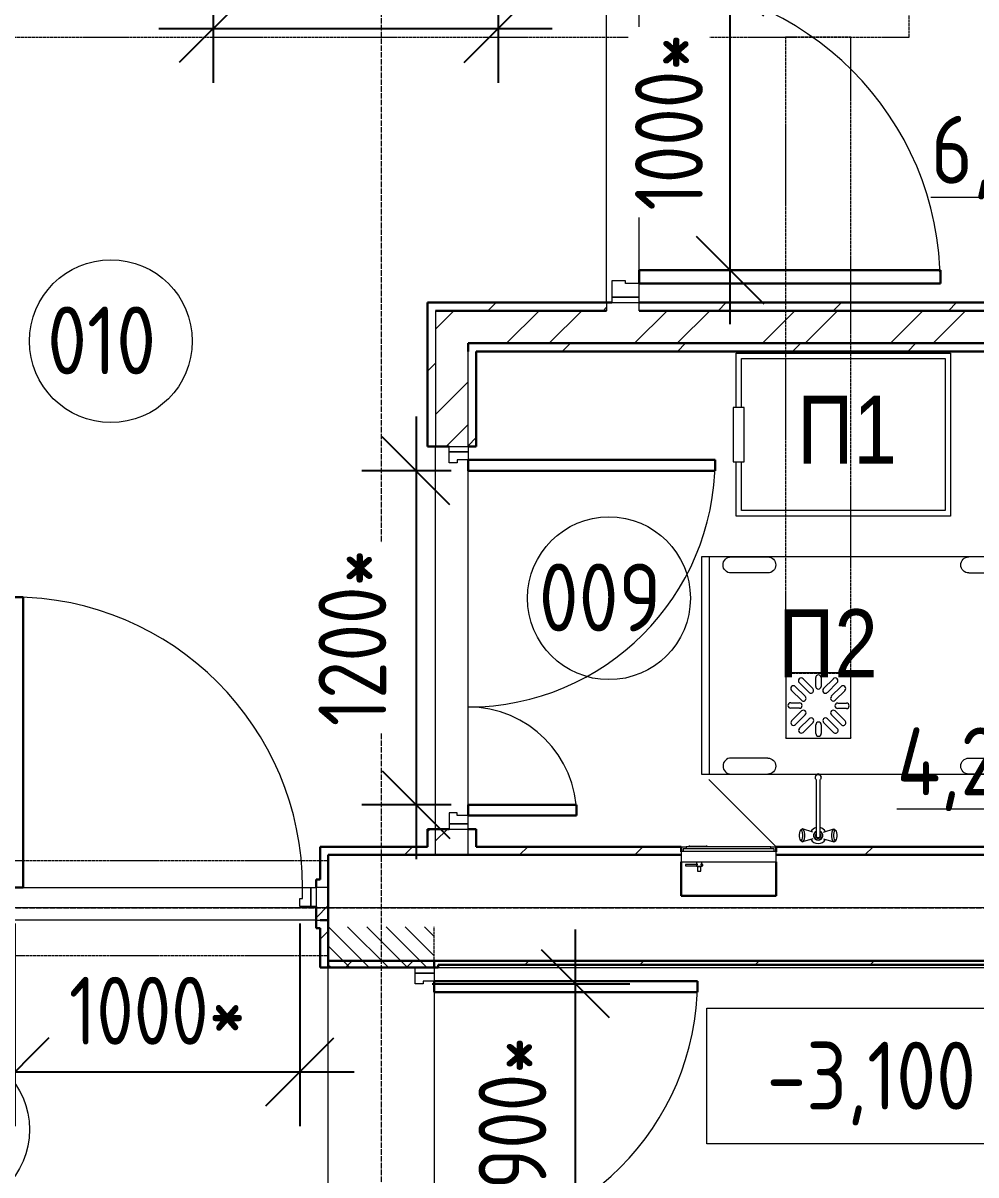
# Model space of a CAD drawing. Header units: millimetres. Extents: x -215207 to 92095, y -30385 to 123050.
# Drawn here: x -144875 to -141363, y 111691 to 115934 of the extents above; entities that cross this region are included whole.
import ezdxf
from ezdxf.enums import TextEntityAlignment as Align

# ---------------------------------------------------------------- set-up
doc = ezdxf.new("R2010")
doc.units = ezdxf.units.MM
for name, pattern in [('ADSK_Линия сетки', [25, 20, -2.5, 0, -2.5]), ('ADSK_Сверху', [4.5, 3, -1.5]), ('ADSK_Штриховая_ш2 п1_5', [4.5, 3, -1.5])]:
    doc.linetypes.add(name, pattern=pattern)
for name, color, linetype, lineweight in [('1 Оборудование пищеблок', 250, 'Continuous', 5), ('Аннотация', 7, 'Continuous', 20), ('АР_тонкая_монтаж', 102, 'Continuous', 9), ('Двери', 7, 'Continuous', 9), ('ДОНМ_ТХ_Анно', 84, 'Continuous', 20), ('Линии', 7, 'Continuous', 9), ('Марки помещений', 7, 'Continuous', 20), ('Оборудование', 7, 'Continuous', 20), ('Ограждение', 7, 'Continuous', 9), ('Оси', 7, 'Continuous', 9), ('Отметки', 7, 'Continuous', 9), ('Перекрытие', 7, 'Continuous', 20), ('Стены наружные', 7, 'Continuous', 20), ('Стены штриховка', 7, 'Continuous', 9)]:
    doc.layers.add(name, color=color, linetype=linetype, lineweight=lineweight)
doc.layers.add('PLAN', color=1, linetype='Continuous', lineweight=9, true_color=0xff0000)
doc.layers.add('ТХ ВК Аннотации', color=7, linetype='Continuous', lineweight=20, true_color=0x4c9a9a)
doc.layers.add('тх разм', color=7, linetype='Continuous')
doc.layers.add('ТХ-Вода (ВК)', color=170, linetype='Continuous')
doc.styles.add('GOST Common_3', font='GOST_Common.ttf', dxfattribs={"width": 0.9, "height": 2.5})
doc.styles.add('ГОСТ 2.304', font='CS_Gost2304.shx')
doc.styles.add('ТХ_ДОНМ', font='ARIALN.TTF')
doc.dimstyles.new('СПДС', dxfattribs={"dimscale": 100, "dimtxt": 2.5, "dimasz": 2.5, "dimexe": 2, "dimexo": 0.625, "dimgap": 1, "dimtad": 1, "dimdec": 0, "dimtxsty": 'ГОСТ 2.304', "dimblk": 'OBLIQUE', "dimblk1": 'OBLIQUE', "dimblk2": 'OBLIQUE', "dimcen": 2.5, "dimdle": 2, "dimadec": 0, "dimazin": 2, "dimtfac": 0.75, "dimtdec": 4, "dimtmove": 1, "dimatfit": 3, "dimfxl": 0, "dimtolj": 1, "dimarcsym": 0})

# ---------------------------------------------------------------- blocks, each defined once
blk = doc.blocks.new('весы напольные')
at = {"linetype": 'ByBlock', "ltscale": 2, "flags": 128}
for points in [[(112589.6, -57350.8), (112789.6, -57350.8), (112789.6, -56560.8), (112189.6, -56560.8), (112189.6, -57350.8), (112389.6, -57350.8)], [(112589.6, -57330.8), (112769.6, -57330.8), (112769.6, -56580.8), (112209.6, -56580.8), (112209.6, -57330.8), (112389.6, -57330.8)], [(112389.6, -57360.8), (112389.6, -57320.8), (112589.6, -57320.8), (112589.6, -57360.8), (112389.6, -57360.8)]]:
    blk.add_lwpolyline(points, dxfattribs=at)
blk = doc.blocks.new('тележка 1000х600')
at = {"linetype": 'ByBlock', "ltscale": 2}
blk.add_line((112189.6, -56502.8), (112989.6, -56502.8), dxfattribs=at)
at = {"linetype": 'ByBlock', "ltscale": 2, "flags": 128}
blk.add_lwpolyline([(112189.6, -56532.8), (112189.6, -55332.8), (112989.6, -55332.8), (112989.6, -56532.8), (112189.6, -56532.8)], dxfattribs=at)
at = {"linetype": 'ByBlock', "ltscale": 2}
for points in [[(112248.9, -55547.5), (112248.9, -55411.7, 0.9897), (112189.6, -55411.7), (112189.6, -55547.5)], [(112930.4, -55547.5), (112930.4, -55411.7, -0.9897), (112989.6, -55411.7), (112989.6, -55547.5)], [(112248.9, -56288), (112248.9, -56423.8, -0.9897), (112189.6, -56423.8), (112189.6, -56288)], [(112930.4, -56288), (112930.4, -56423.8, 0.9897), (112989.6, -56423.8), (112989.6, -56288)]]:
    blk.add_lwpolyline(points, format="xyb", dxfattribs=at)
for centre, start, end in [((112219.2, -55547.2), 180.5932, 359.4068), ((112960, -55547.2), 180.5932, 359.4068), ((112219.2, -56288.3), 0.5932, 179.4068), ((112960, -56288.3), 0.5932, 179.4068)]:
    blk.add_arc(centre, 29.6, start, end, dxfattribs=at)
blk = doc.blocks.new('трап')
at = {"layer": 'ТХ ВК Аннотации'}
for p, q in [((34771.5, 62035.5), (34531.5, 62035.5)), ((34532, 62035), (34532, 61795)), ((34617.7, 61963.6), (34581.5, 61999.8)), ((34595.6, 62013.9), (34631.8, 61977.7)), ((34642.3, 61986), (34642.3, 62018.3)), ((34662.3, 62018.3), (34662.3, 61986)), ((34671, 61977.7), (34707.3, 62013.9)), ((34721.4, 61999.8), (34685.2, 61963.6)), ((34772, 61795), (34772, 62035)), ((34589.8, 61934.6), (34553.6, 61970.8)), ((34567.2, 61985.5), (34603.4, 61949.3)), ((34699.5, 61949.3), (34735.7, 61985.5)), ((34750.4, 61970.8), (34714.2, 61934.6)), ((34550.1, 61925.7), (34582.5, 61925.5)), ((34723.3, 61924.5), (34755.7, 61924.3)), ((34582.4, 61905.5), (34550, 61905.7)), ((34553.6, 61859.2), (34589.8, 61895.4)), ((34604, 61881.3), (34567.7, 61845)), ((34582, 61830.7), (34618.3, 61867)), ((34685.7, 61867), (34722, 61830.7)), ((34736.2, 61845), (34700, 61881.3)), ((34714.2, 61895.4), (34750.4, 61859.2)), ((34755.6, 61904.3), (34723.2, 61904.5)), ((34632.4, 61852.8), (34596.2, 61816.6)), ((34642.9, 61812.2), (34642.9, 61844.6)), ((34662.9, 61844.6), (34662.9, 61812.2)), ((34707.8, 61816.6), (34671.6, 61852.8)), ((34532, 61795), (34772, 61795))]:
    blk.add_line(p, q, dxfattribs=at)
for centre, start, end in [((34588.6, 62006.9), 45, 225), ((34652.3, 62018.3), 0, 180), ((34714.3, 62006.9), 315, 135), ((34560.1, 61978.4), 45, 225), ((34624.8, 61970.6), 225, 45), ((34652.3, 61986), 180, 0), ((34678.1, 61970.6), 135, 315), ((34742.8, 61978.4), 315, 135), ((34550.1, 61915.7), 89.6219, 269.6219), ((34582.5, 61915.5), 269.6219, 89.6219), ((34596.9, 61941.7), 225, 45), ((34707.1, 61941.7), 135, 315), ((34723.3, 61914.5), 89.6219, 269.6219), ((34755.6, 61914.3), 269.6219, 89.6219), ((34596.9, 61888.3), 315, 135), ((34625.3, 61859.9), 315, 135), ((34678.7, 61859.9), 45, 225), ((34707.1, 61888.3), 45, 225), ((34560.7, 61852.1), 135, 315), ((34589.1, 61823.7), 135, 315), ((34652.9, 61844.6), 0, 180), ((34714.9, 61823.7), 225, 45), ((34743.3, 61852.1), 225, 45), ((34652.9, 61812.2), 180, 0)]:
    blk.add_arc(centre, 10, start, end, dxfattribs=at)
for points, knots in [([(34533.5, 62033.5), (34533.3, 62033.7), (34533.1, 62033.9), (34532.8, 62034.2), (34532.5, 62034.5), (34532.3, 62034.7), (34532.2, 62034.8), (34532, 62035), (34531.9, 62035.1), (34531.7, 62035.3), (34531.6, 62035.4), (34531.5, 62035.5), (34531.5, 62035.5), (34531.5, 62035.5), (34531.5, 62035.5)], [0, 0, 0, 0, 0.142857, 0.285714, 0.357143, 0.428571, 0.5, 0.571429, 0.642857, 0.714286, 0.785714, 0.857143, 0.928571, 1, 1, 1, 1]), ([(34771.5, 62035.5), (34771.5, 62035.5), (34771.4, 62035.5), (34771.4, 62035.5), (34771.3, 62035.4), (34771.2, 62035.3), (34771.1, 62035.1), (34770.9, 62035), (34770.7, 62034.8), (34770.6, 62034.7), (34770.4, 62034.5), (34770.2, 62034.2), (34769.8, 62033.9), (34769.6, 62033.7), (34769.5, 62033.5)], [0, 0, 0, 0, 0.071429, 0.142857, 0.214286, 0.285714, 0.357143, 0.428571, 0.5, 0.571429, 0.642857, 0.714286, 0.857143, 1, 1, 1, 1]), ([(34532, 61795), (34532, 61795), (34532, 61795), (34532.1, 61795.1), (34532.2, 61795.2), (34532.3, 61795.3), (34532.4, 61795.4), (34532.5, 61795.5), (34532.7, 61795.7), (34532.9, 61795.9), (34533.1, 61796.1), (34533.3, 61796.3), (34533.6, 61796.6), (34533.9, 61796.9), (34534, 61797)], [0, 0, 0, 0, 0.071429, 0.142857, 0.214286, 0.285714, 0.357143, 0.428571, 0.5, 0.571429, 0.642857, 0.714286, 0.857143, 1, 1, 1, 1]), ([(34770, 61797), (34770.1, 61796.9), (34770.4, 61796.6), (34770.7, 61796.3), (34770.9, 61796.1), (34771.1, 61795.9), (34771.3, 61795.7), (34771.5, 61795.5), (34771.6, 61795.4), (34771.7, 61795.3), (34771.8, 61795.2), (34771.9, 61795.1), (34772, 61795), (34772, 61795), (34772, 61795)], [0, 0, 0, 0, 0.142857, 0.285714, 0.357143, 0.428571, 0.5, 0.571429, 0.642857, 0.714286, 0.785714, 0.857143, 0.928571, 1, 1, 1, 1])]:
    blk.add_open_spline(points, degree=3, knots=knots, dxfattribs=at)
blk = doc.blocks.new('Подвал 21082025 планы')
at = {"layer": 'Двери', "lineweight": 18}
h = blk.add_hatch(dxfattribs=at)
h.set_pattern_fill('FP_1', color=256, angle=-90, style=0, pattern_type=2)
h.set_pattern_definition([(315, (50900, -6455), (35.3553, 35.3553), [])])
h.paths.add_polyline_path([(51095, -7140), (51095, -6990), (50705, -6990), (50705, -7140)])
h.paths.add_polyline_path([(50705, -5920), (51095, -5920), (51095, -5770), (50705, -5770)])
at = {"layer": 'Аннотация', "lineweight": 20}
for p, q in [((52099.6, -6569.7), (52099.6, -6069.7)), ((52099.6, -6069.7), (53399.6, -6069.7)), ((53399.6, -6569.7), (52099.6, -6569.7))]:
    blk.add_line(p, q, dxfattribs=at)
at = {"layer": 'Двери', "lineweight": 30}
for p, q in [((51850.3, -3350.4), (51850.3, -3400.4)), ((52960.3, -3350.4), (51850.3, -3350.4)), ((52960.3, -3400.4), (52960.3, -3350.4)), ((51850.3, -3400.4), (52960.3, -3400.4)), ((51220, -4050), (52130, -4050)), ((51220, -4090), (51220, -4050)), ((52130, -4050), (52130, -4090)), ((52130, -4090), (51220, -4090)), ((49540, -4555), (49580, -4555)), ((49580, -4555), (49580, -5625)), ((51220, -5320), (51220, -5360)), ((51620, -5320), (51220, -5320)), ((51620, -5360), (51620, -5320)), ((51220, -5360), (51620, -5360)), ((49580, -5625), (49540, -5625)), ((51095, -5970), (52065, -5970)), ((51095, -6010), (51095, -5970)), ((52065, -5970), (52065, -6010)), ((52065, -6010), (51095, -6010))]:
    blk.add_line(p, q, dxfattribs=at)
at = {"layer": 'Двери'}
for p, q in [((51800.3, -3390.4), (51750.3, -3390.4)), ((51750.3, -3390.4), (51750.3, -3450.4)), ((51800.3, -3400.4), (51800.3, -3390.4)), ((51850.3, -3400.4), (51800.3, -3400.4)), ((51850.3, -3450.4), (51850.3, -3400.4)), ((51750.3, -3450.4), (51850.3, -3450.4)), ((51750.3, -3450.4), (51750.3, -3470.4)), ((51850.3, -3450.4), (51750.3, -3450.4)), ((51750.3, -3470.4), (51850.3, -3470.4)), ((51850.3, -3470.4), (51850.3, -3450.4)), ((51150, -4000), (51220, -4000)), ((51150, -4020), (51150, -4000)), ((51150, -4060), (51150, -4020)), ((51150, -4020), (51220, -4020)), ((51220, -4020), (51150, -4020)), ((51220, -4000), (51220, -4020)), ((51220, -4020), (51220, -4050)), ((51180, -4060), (51150, -4060)), ((51180, -4050), (51180, -4060)), ((51220, -4050), (51180, -4050)), ((51180, -5350), (51150, -5350)), ((51150, -5350), (51150, -5390)), ((51180, -5360), (51180, -5350)), ((51220, -5360), (51180, -5360)), ((51220, -5390), (51220, -5360)), ((51150, -5390), (51220, -5390)), ((51150, -5390), (51150, -5410)), ((51220, -5390), (51150, -5390)), ((51150, -5410), (51220, -5410)), ((51220, -5410), (51220, -5390)), ((50610, -5625), (50640, -5625)), ((50610, -5665), (50610, -5625)), ((50640, -5625), (50640, -5695)), ((50640, -5625), (50660, -5625)), ((50640, -5695), (50640, -5625)), ((50660, -5625), (50660, -5695)), ((50600, -5665), (50610, -5665)), ((50600, -5695), (50600, -5665)), ((50640, -5695), (50600, -5695)), ((50660, -5695), (50640, -5695)), ((51025, -5920), (51095, -5920)), ((51025, -5940), (51025, -5920)), ((51025, -5980), (51025, -5940)), ((51025, -5940), (51095, -5940)), ((51095, -5940), (51025, -5940)), ((51095, -5920), (51095, -5940)), ((51095, -5940), (51095, -5970)), ((51055, -5980), (51025, -5980)), ((51055, -5970), (51055, -5980)), ((51095, -5970), (51055, -5970))]:
    blk.add_line(p, q, dxfattribs=at)
at = {"layer": 'Двери', "linetype": 'ADSK_Штриховая_ш2 п1_5'}
for p, q in [((50705, -5770), (50705, -5920)), ((51095, -5920), (51095, -5770)), ((50705, -5920), (51095, -5920))]:
    blk.add_line(p, q, dxfattribs=at)
at = {"layer": 'Двери'}
for centre, radius, start, end in [((51850.3, -3400.4), 1110, 0, 90), ((51220, -4050), 910, 270, 0), ((49540, -5625), 1070, 0, 90), ((51220, -5360), 400, 0, 90), ((51095, -5970), 970, 270, 0)]:
    blk.add_arc(centre, radius, start, end, dxfattribs=at)
at = {"layer": 'Линии', "linetype": 'ADSK_Сверху'}
for p, q in [((52845.2, -2493), (52845.2, -2193)), ((42700, -2493), (52845.2, -2493)), ((52390, -2493), (52390, -4835)), ((52630, -2493), (52390, -2493)), ((52630, -4835), (52630, -2493)), ((52390, -4835), (52630, -4835)), ((30240, -5525), (50705, -5525)), ((30240, -5875), (50705, -5875))]:
    blk.add_line(p, q, dxfattribs=at)
at = {"layer": 'Марки помещений'}
for centre in [(49903.7, -3612.4), (51739.2, -4559.3), (49303.7, -6516.8)]:
    blk.add_circle(centre, 300, dxfattribs=at)
at = {"layer": 'Оборудование'}
for p, q in [((52355, -5475), (52107.5, -5227.5)), ((52033, -5473), (52033, -5475)), ((52037, -5473), (52033, -5473)), ((52037, -5473), (52033, -5473)), ((52037, -5473), (52097.5, -5473)), ((52101.5, -5473), (52097.5, -5473)), ((52101.5, -5473), (52097.5, -5473)), ((52101.5, -5475), (52101.5, -5473)), ((52005, -5493.6), (52005, -5530)), ((52354.1, -5492.7), (52005.9, -5492.7)), ((52012, -5483), (52012, -5492.7)), ((52347, -5482), (52013, -5482)), ((52336, -5475), (52024, -5475)), ((52024, -5475), (52024, -5480.5)), ((52327, -5481.8), (52327, -5483)), ((52327, -5483), (52327, -5481.8)), ((52336, -5480.5), (52336, -5475)), ((52348, -5492.7), (52348, -5483)), ((52355, -5530), (52355, -5493.6)), ((52005, -5530), (52355, -5530)), ((52066.7, -5540.4), (52020.8, -5540.4)), ((52020.8, -5540.4), (52020.8, -5545.4)), ((52020.8, -5545.4), (52066.7, -5545.4)), ((52061.8, -5530), (52061.8, -5545.9)), ((52061.8, -5545.9), (52081.1, -5545.9)), ((52063.4, -5545.9), (52065.4, -5547.9)), ((52065.4, -5547.9), (52065.4, -5565.3)), ((52065.4, -5547.9), (52077.6, -5547.9)), ((52084.6, -5540.4), (52076.3, -5540.4)), ((52076.3, -5545.4), (52084.6, -5545.4)), ((52077.6, -5547.9), (52079.6, -5545.9)), ((52077.6, -5565.3), (52077.6, -5547.9)), ((52081.1, -5545.9), (52081.1, -5530)), ((52084.6, -5545.4), (52084.6, -5540.4)), ((52065.4, -5565.3), (52077.6, -5565.3))]:
    blk.add_line(p, q, dxfattribs=at)
for points, knots in [([(52005.9, -5492.7), (52005.8, -5492.7), (52005.7, -5492.7), (52005.6, -5492.8), (52005.4, -5492.8), (52005.3, -5493), (52005.1, -5493.2), (52005, -5493.4), (52005, -5493.5), (52005, -5493.6)], [0, 0, 0, 0, 0.166667, 0.25, 0.333333, 0.5, 0.666667, 0.833333, 1, 1, 1, 1]), ([(52013, -5482), (52012.9, -5482), (52012.7, -5482), (52012.6, -5482.1), (52012.5, -5482.1), (52012.4, -5482.2), (52012.2, -5482.3), (52012.1, -5482.5), (52012, -5482.7), (52012, -5482.9), (52012, -5483)], [0, 0, 0, 0, 0.166667, 0.25, 0.333333, 0.416667, 0.541667, 0.666667, 0.833333, 1, 1, 1, 1]), ([(52024, -5480.5), (52024, -5480.6), (52024, -5480.8), (52023.9, -5481.1), (52023.8, -5481.2), (52023.7, -5481.4), (52023.6, -5481.6), (52023.4, -5481.7), (52023.2, -5481.8), (52023.1, -5481.9), (52022.8, -5482), (52022.6, -5482), (52022.5, -5482)], [0, 0, 0, 0, 0.166667, 0.25, 0.333333, 0.416667, 0.5, 0.583333, 0.666667, 0.75, 0.833333, 1, 1, 1, 1]), ([(52337.5, -5482), (52337.4, -5482), (52337.2, -5482), (52336.9, -5481.9), (52336.8, -5481.8), (52336.6, -5481.7), (52336.4, -5481.6), (52336.3, -5481.4), (52336.2, -5481.2), (52336.1, -5481.1), (52336, -5480.8), (52336, -5480.6), (52336, -5480.5)], [-1, -1, -1, -1, -0.833333, -0.75, -0.666667, -0.583333, -0.5, -0.416667, -0.333333, -0.25, -0.166667, 0, 0, 0, 0]), ([(52348, -5483), (52348, -5482.9), (52348, -5482.7), (52347.9, -5482.5), (52347.8, -5482.3), (52347.6, -5482.2), (52347.5, -5482.1), (52347.4, -5482.1), (52347.3, -5482), (52347.1, -5482), (52347, -5482)], [-1, -1, -1, -1, -0.833333, -0.666667, -0.541667, -0.416667, -0.333333, -0.25, -0.166667, 0, 0, 0, 0]), ([(52355, -5493.6), (52355, -5493.5), (52355, -5493.4), (52354.9, -5493.2), (52354.7, -5493), (52354.6, -5492.8), (52354.4, -5492.8), (52354.3, -5492.7), (52354.2, -5492.7), (52354.1, -5492.7)], [-1, -1, -1, -1, -0.833333, -0.666667, -0.5, -0.333333, -0.25, -0.166667, 0, 0, 0, 0])]:
    blk.add_open_spline(points, degree=3, knots=knots, dxfattribs=at)
at = {"layer": 'Ограждение'}
blk.add_line((51110, -5920), (53575, -5920), dxfattribs=at)
at = {"layer": 'Оси', "linetype": 'ADSK_Линия сетки'}
for p, q in [((50900, 2145.7), (50900, -17365.8)), ((56682.9, -5700), (-12349.1, -5700))]:
    blk.add_line(p, q, dxfattribs=at)
at = {"layer": 'Перекрытие', "color": 49, "true_color": 0x464646}
for p, q in [((51850.3, -3350.4), (51850.3, -2290.4)), ((51220, -5320), (51220, -4090)), ((50705, -6990), (50705, -5920))]:
    blk.add_line(p, q, dxfattribs=at)
at = {"layer": 'Стены наружные'}
for p, q in [((51730.3, -3470.4), (51730.3, -2220.4)), ((51100, -5410), (51100, -4000)), ((52005, -5475), (52024, -5475)), ((52336, -5475), (52355, -5475)), ((49580, -5625), (50610, -5625)), ((50660, -5745), (49490, -5745)), ((51095, -5970), (51095, -6940))]:
    blk.add_line(p, q, dxfattribs=at)
at = {"layer": 'Стены наружные', "lineweight": 30}
for p, q in [((51750.3, -3470.4), (51070, -3470.4)), ((51070, -3470.4), (51070, -4000)), ((53570, -3470.4), (51850.3, -3470.4)), ((51730.3, -3500.4), (51100, -3500.4)), ((53600, -3500.4), (51850.3, -3500.4)), ((51220, -3650.4), (51220, -3620.4)), ((53600, -3620.4), (51220, -3620.4)), ((51250, -3650.4), (53570, -3650.4)), ((51250, -4000), (51250, -3650.4)), ((51070, -4000), (51150, -4000)), ((51220, -4000), (51250, -4000)), ((51150, -5410), (51070, -5410)), ((51070, -5410), (51070, -5475)), ((51250, -5410), (51220, -5410)), ((51250, -5475), (51250, -5410)), ((51070, -5475), (50675, -5475)), ((50675, -5475), (50675, -5595)), ((50705, -5505), (52005, -5505)), ((50705, -5920), (50705, -5505)), ((52005, -5475), (51250, -5475)), ((52005, -5493.4), (52005, -5475)), ((53570, -5475), (52355, -5475)), ((52355, -5475), (52355, -5493.4)), ((53600, -5505), (52355, -5505)), ((52005, -5655), (52005, -5530)), ((52355, -5530), (52355, -5655)), ((50675, -5595), (50660, -5595)), ((50660, -5595), (50660, -5625)), ((52355, -5655), (52005, -5655)), ((50660, -5695), (50660, -5775)), ((50675, -5745), (50705, -5745)), ((50660, -5775), (50675, -5775)), ((50675, -5775), (50675, -5920)), ((50705, -5895), (53600, -5895)), ((51095, -5895), (51095, -5920)), ((50675, -5920), (51110, -5920)), ((51110, -5910), (53585, -5910)), ((51110, -5920), (51110, -5910))]:
    blk.add_line(p, q, dxfattribs=at)
at = {"layer": 'Стены наружные', "linetype": 'Continuous', "lineweight": 9}
for p, q in [((51292.9, -3500.4), (51322.9, -3470.4)), ((52141.4, -3500.4), (52171.4, -3470.4)), ((52565.7, -3500.4), (52595.7, -3470.4)), ((52990, -3500.4), (53020, -3470.4)), ((51100, -3567.8), (51167.4, -3500.4)), ((51361.7, -3620.4), (51481.7, -3500.4)), ((51518.8, -3620.4), (51638.8, -3500.4)), ((51717.2, -3500.4), (51730.3, -3487.3)), ((51833.2, -3620.4), (51953.2, -3500.4)), ((51990.3, -3620.4), (52110.3, -3500.4)), ((52304.6, -3620.4), (52424.6, -3500.4)), ((52461.8, -3620.4), (52581.8, -3500.4)), ((52776.1, -3620.4), (52896.1, -3500.4)), ((52933.2, -3620.4), (53053.2, -3500.4)), ((51567.2, -3650.4), (51597.2, -3620.4)), ((51991.4, -3650.4), (52021.4, -3620.4)), ((52415.7, -3650.4), (52445.7, -3620.4)), ((52840, -3650.4), (52870, -3620.4)), ((51070, -3723.3), (51100, -3693.3)), ((51100, -3882.1), (51220, -3762.1)), ((51139.3, -4000), (51220, -3919.3)), ((51220, -3997.6), (51250, -3967.6)), ((51070, -5420.4), (51080.4, -5410)), ((51100, -5453.6), (51143.6, -5410)), ((50985.4, -5505), (51015.4, -5475)), ((51409.6, -5505), (51439.6, -5475)), ((51833.9, -5505), (51863.9, -5475)), ((52682.4, -5505), (52712.4, -5475)), ((50660, -5736.5), (50705, -5691.5)), ((50675, -5815.4), (50705, -5785.4)), ((50768.3, -5920), (50793.3, -5895)), ((50992.9, -5920), (51017.9, -5895)), ((51428.9, -5910), (51443.9, -5895)), ((51853.2, -5910), (51868.2, -5895)), ((52277.4, -5910), (52292.4, -5895)), ((52701.7, -5910), (52716.7, -5895))]:
    blk.add_line(p, q, dxfattribs=at)
at = {"layer": 'Стены штриховка'}
for p, q in [((51730.3, -3470.4), (51730.3, -3500.4)), ((51850.3, -3500.4), (51850.3, -3470.4)), ((51100, -3500.4), (51100, -4000)), ((51220, -4000), (51220, -3650.4)), ((51100, -5505), (51100, -5410)), ((51220, -5505), (51220, -5410)), ((50705, -5625), (50660, -5625)), ((50660, -5745), (50675, -5745)), ((50705, -5895), (50705, -5920))]:
    blk.add_line(p, q, dxfattribs=at)
at = {"layer": 'Марки помещений', "style": 'GOST Common_3', "width": 0.9}
for s, p in [('%%U6,12', (52924.9, -3032.3)), ('010', (49668.8, -3734.7)), ('009', (51480.4, -4681.5)), ('%%U4,23', (52799.3, -5285.4))]:
    blk.add_text(s, height=250, dxfattribs=at).set_placement(p)
at = {"layer": 'Отметки', "style": 'GOST Common_3', "width": 0.9}
blk.add_text('-3,100', height=250, dxfattribs=at).set_placement((52319.8, -6443))
blk = doc.blocks.new('_Oblique')
at = {"color": 0, "linetype": 'ByBlock', "lineweight": -2}
blk.add_line((-0.5, -0.5), (0.5, 0.5), dxfattribs=at)
blk = doc.blocks.new('*D556')
at = {"layer": 'Defpoints', "color": 0, "ltscale": 100, "transparency": 16777216}
for p in [(-144904.7, 112679.7), (-143854.7, 112679.7), (-143854.7, 112070.8)]:
    blk.add_point(p, dxfattribs=at)
at = {"layer": 'тх разм', "color": 0, "lineweight": -2, "ltscale": 100, "transparency": 16777216}
for p, q in [((-144904.7, 112617.2), (-144904.7, 111870.8)), ((-143854.7, 112617.2), (-143854.7, 111870.8)), ((-145104.7, 112070.8), (-143654.7, 112070.8))]:
    blk.add_line(p, q, dxfattribs=at)
at = {"layer": 'тх разм', "color": 0, "lineweight": -2, "ltscale": 100, "transparency": 16777216, "xscale": 250, "yscale": 250, "zscale": 250, "rotation": 180}
blk.add_blockref('_Oblique', (-144904.7, 112070.8), dxfattribs=at)
at = {"layer": 'тх разм', "color": 0, "lineweight": -2, "ltscale": 100, "transparency": 16777216, "xscale": 250, "yscale": 250, "zscale": 250}
blk.add_blockref('_Oblique', (-143854.7, 112070.8), dxfattribs=at)
at = {"layer": 'тх разм', "color": 0, "ltscale": 100, "transparency": 16777216, "insert": (-144379.7, 112295.8), "char_height": 250, "attachment_point": 5, "style": 'ГОСТ 2.304', "bg_fill": 3, "box_fill_scale": 1.1, "bg_fill_color": 256, "bg_fill_true_color": 13158600, "bg_fill_transparency": 0}
blk.add_mtext('\\A1;1000*', dxfattribs=at)
blk = doc.blocks.new('*D557')
at = {"layer": 'Defpoints', "color": 0, "ltscale": 100, "transparency": 16777216}
for p in [(-143429.7, 112394.7), (-142839.1, 112394.7), (-143429.7, 111444.7)]:
    blk.add_point(p, dxfattribs=at)
at = {"layer": 'тх разм', "color": 0, "lineweight": -2, "ltscale": 100, "transparency": 16777216}
for p, q in [((-142839.1, 111244.7), (-142839.1, 112594.7)), ((-143367.2, 112394.7), (-142639.1, 112394.7)), ((-143367.2, 111444.7), (-142639.1, 111444.7))]:
    blk.add_line(p, q, dxfattribs=at)
at = {"layer": 'тх разм', "color": 0, "lineweight": -2, "ltscale": 100, "transparency": 16777216, "xscale": 250, "yscale": 250, "zscale": 250}
for p, rotation in [((-142839.1, 112394.7), 90), ((-142839.1, 111444.7), 270)]:
    blk.add_blockref('_Oblique', p, dxfattribs=dict(at, rotation=rotation))
at = {"layer": 'тх разм', "color": 0, "ltscale": 100, "transparency": 16777216, "insert": (-143071.3, 111919.7), "char_height": 250, "attachment_point": 5, "rotation": 90, "style": 'ГОСТ 2.304', "bg_fill": 3, "box_fill_scale": 1.1, "bg_fill_color": 256, "bg_fill_true_color": 13158600, "bg_fill_transparency": 0}
blk.add_mtext('\\A1;900*', dxfattribs=at)
blk = doc.blocks.new('*D562')
at = {"layer": 'Defpoints', "color": 0, "ltscale": 100, "transparency": 16777216}
for p in [(-144174.4, 116454.3), (-143124.4, 116384.3), (-143124.4, 115913.5)]:
    blk.add_point(p, dxfattribs=at)
at = {"layer": 'тх разм', "color": 0, "lineweight": -2, "ltscale": 100, "transparency": 16777216}
for p, q in [((-144174.4, 116391.8), (-144174.4, 115713.5)), ((-143124.4, 116321.8), (-143124.4, 115713.5)), ((-144374.4, 115913.5), (-142924.4, 115913.5))]:
    blk.add_line(p, q, dxfattribs=at)
at = {"layer": 'тх разм', "color": 0, "lineweight": -2, "ltscale": 100, "transparency": 16777216, "xscale": 250, "yscale": 250, "zscale": 250, "rotation": 180}
blk.add_blockref('_Oblique', (-144174.4, 115913.5), dxfattribs=at)
at = {"layer": 'тх разм', "color": 0, "lineweight": -2, "ltscale": 100, "transparency": 16777216, "xscale": 250, "yscale": 250, "zscale": 250}
blk.add_blockref('_Oblique', (-143124.4, 115913.5), dxfattribs=at)
at = {"layer": 'тх разм', "color": 0, "ltscale": 100, "transparency": 16777216, "insert": (-143639.4, 116138.5), "char_height": 250, "attachment_point": 5, "style": 'ГОСТ 2.304', "bg_fill": 3, "box_fill_scale": 1.1, "bg_fill_color": 256, "bg_fill_true_color": 13158600, "bg_fill_transparency": 0}
blk.add_mtext('\\A1;1000*', dxfattribs=at)
blk = doc.blocks.new('*D563')
at = {"layer": 'Defpoints', "color": 0, "ltscale": 100, "transparency": 16777216}
for p in [(-142654.4, 116084.3), (-142604.4, 115024.3), (-142269.6, 115024.3)]:
    blk.add_point(p, dxfattribs=at)
at = {"layer": 'тх разм', "color": 0, "lineweight": -2, "ltscale": 100, "transparency": 16777216}
for p, q in [((-142269.6, 116284.3), (-142269.6, 114824.3)), ((-142591.9, 116084.3), (-142069.6, 116084.3)), ((-142541.9, 115024.3), (-142069.6, 115024.3))]:
    blk.add_line(p, q, dxfattribs=at)
at = {"layer": 'тх разм', "color": 0, "lineweight": -2, "ltscale": 100, "transparency": 16777216, "xscale": 250, "yscale": 250, "zscale": 250}
for p, rotation in [((-142269.6, 116084.3), 90), ((-142269.6, 115024.3), 270)]:
    blk.add_blockref('_Oblique', p, dxfattribs=dict(at, rotation=rotation))
at = {"layer": 'тх разм', "color": 0, "ltscale": 100, "transparency": 16777216, "insert": (-142494.6, 115569.3), "char_height": 250, "attachment_point": 5, "rotation": 90, "style": 'ГОСТ 2.304', "bg_fill": 3, "box_fill_scale": 1.1, "bg_fill_color": 256, "bg_fill_true_color": 13158600, "bg_fill_transparency": 0}
blk.add_mtext('\\A1;1000*', dxfattribs=at)
blk = doc.blocks.new('*D564')
at = {"layer": 'Defpoints', "color": 0, "ltscale": 100, "transparency": 16777216}
for p in [(-143234.7, 114284.7), (-143426.4, 113054.7), (-143234.7, 113054.7)]:
    blk.add_point(p, dxfattribs=at)
at = {"layer": 'тх разм', "color": 0, "lineweight": -2, "ltscale": 100, "transparency": 16777216}
for p, q in [((-143426.4, 114484.7), (-143426.4, 112854.7)), ((-143297.2, 114284.7), (-143626.4, 114284.7)), ((-143297.2, 113054.7), (-143626.4, 113054.7))]:
    blk.add_line(p, q, dxfattribs=at)
at = {"layer": 'тх разм', "color": 0, "lineweight": -2, "ltscale": 100, "transparency": 16777216, "xscale": 250, "yscale": 250, "zscale": 250}
for p, rotation in [((-143426.4, 114284.7), 90), ((-143426.4, 113054.7), 270)]:
    blk.add_blockref('_Oblique', p, dxfattribs=dict(at, rotation=rotation))
at = {"layer": 'тх разм', "color": 0, "ltscale": 100, "transparency": 16777216, "insert": (-143661.1, 113669.7), "char_height": 250, "attachment_point": 5, "rotation": 90, "style": 'ГОСТ 2.304', "bg_fill": 3, "box_fill_scale": 1.1, "bg_fill_color": 256, "bg_fill_true_color": 13158600, "bg_fill_transparency": 0}
blk.add_mtext('\\A1;1200*', dxfattribs=at)

msp = doc.modelspace()

# ---------------------------------------------------------------- linework, layer by layer
at = {"layer": 'PLAN'}
for p, q in [((-141948.1, 113167.5), (-141951.1, 113165.8)), ((-141944.7, 113168.1), (-141948.1, 113167.5)), ((-141941.3, 113167.5), (-141944.7, 113168.1)), ((-141938.3, 113165.8), (-141941.3, 113167.5)), ((-141954.5, 113160.1), (-141955.5, 113156.2)), ((-141954.2, 113159.7), (-141955.5, 113156.2)), ((-141955.5, 113156.2), (-141955.5, 113152.5)), ((-141955.5, 113152.5), (-141954.2, 113149)), ((-141953.3, 113163.3), (-141954.5, 113160.1)), ((-141951.8, 113162.5), (-141954.2, 113159.7)), ((-141951.1, 113165.8), (-141953.3, 113163.3)), ((-141952.6, 113147.1), (-141952.6, 112940)), ((-141948.4, 113164.4), (-141951.8, 113162.5)), ((-141944.7, 113165.1), (-141948.4, 113164.4)), ((-141940.9, 113164.4), (-141944.7, 113165.1)), ((-141937.6, 113162.5), (-141940.9, 113164.4)), ((-141936, 113163.3), (-141938.3, 113165.8)), ((-141935.2, 113159.7), (-141937.6, 113162.5)), ((-141936.8, 112940), (-141936.8, 113147.1)), ((-141934.8, 113160.1), (-141936, 113163.3)), ((-141933.8, 113156.2), (-141935.2, 113159.7)), ((-141935.2, 113149), (-141933.8, 113152.5)), ((-141934.8, 113160.1), (-141933.8, 113156.2)), ((-141933.8, 113152.5), (-141933.8, 113156.2)), ((-142012.3, 112956.7), (-142013.8, 112951.4)), ((-142010.2, 112960.2), (-142012.3, 112956.7)), ((-142002.3, 112965.4), (-142010.2, 112960.2)), ((-142007.9, 112961.4), (-142010.2, 112960.2)), ((-142005.6, 112960.2), (-142007.9, 112961.4)), ((-142003.5, 112956.7), (-142005.6, 112960.2)), ((-142002, 112951.4), (-142003.5, 112956.7)), ((-141964.8, 112953.4), (-142002.3, 112965.4)), ((-141997, 112959.8), (-141999.5, 112963.9)), ((-141995.2, 112953.4), (-141997, 112959.8)), ((-141955.6, 112954.4), (-141959.4, 112949.9)), ((-141952.6, 112956.2), (-141955.6, 112954.4)), ((-141952.6, 112955), (-141955, 112953.6)), ((-141933.8, 112954.4), (-141936.8, 112956.2)), ((-141934.4, 112953.6), (-141936.8, 112955)), ((-141930, 112949.9), (-141933.8, 112954.4)), ((-141924.6, 112953.4), (-141887.1, 112965.4)), ((-141892.4, 112959.8), (-141894.2, 112953.4)), ((-141889.9, 112963.9), (-141892.4, 112959.8)), ((-141885.9, 112956.7), (-141887.4, 112951.4)), ((-141887.1, 112965.4), (-141879.1, 112960.2)), ((-141883.8, 112960.2), (-141885.9, 112956.7)), ((-141881.5, 112961.4), (-141883.8, 112960.2)), ((-141879.1, 112960.2), (-141881.5, 112961.4)), ((-141877.1, 112956.7), (-141879.1, 112960.2)), ((-141875.5, 112951.4), (-141877.1, 112956.7)), ((-142013.8, 112951.4), (-142014.6, 112944.9)), ((-142014.6, 112944.9), (-142014.6, 112937.9)), ((-142014.6, 112937.9), (-142013.8, 112931.4)), ((-142013.8, 112931.4), (-142012.3, 112926.1)), ((-142012.3, 112926.1), (-142010.2, 112922.6)), ((-142010.2, 112922.6), (-142007.9, 112921.4)), ((-142005.1, 112918.8), (-142010.2, 112922.6)), ((-142007.9, 112921.4), (-142005.6, 112922.6)), ((-142005.6, 112922.6), (-142003.5, 112926.1)), ((-142005.1, 112918.8), (-142002.3, 112917.4)), ((-142003.5, 112926.1), (-142002, 112931.4)), ((-141964.8, 112929.4), (-142002.3, 112917.4)), ((-142002.3, 112917.4), (-141999.5, 112918.8)), ((-142001.2, 112944.9), (-142002, 112951.4)), ((-142002, 112931.4), (-142001.2, 112937.9)), ((-142001.2, 112937.9), (-142001.2, 112944.9)), ((-141999.5, 112918.8), (-141997, 112923)), ((-141997, 112923), (-141995.2, 112929.4)), ((-141994.2, 112945.6), (-141995.2, 112953.4)), ((-141995.2, 112929.4), (-141994.2, 112937.2)), ((-141994.2, 112937.2), (-141994.2, 112945.6)), ((-141959.4, 112949.9), (-141961.4, 112944.3)), ((-141961.4, 112944.3), (-141961.4, 112938.4)), ((-141961.4, 112938.4), (-141959.4, 112932.9)), ((-141958.5, 112949.4), (-141960.4, 112944.2)), ((-141960.4, 112944.2), (-141960.4, 112938.6)), ((-141960.4, 112938.6), (-141958.5, 112933.4)), ((-141959.4, 112932.9), (-141955.6, 112928.4)), ((-141955, 112953.6), (-141958.5, 112949.4)), ((-141958.5, 112933.4), (-141955, 112929.1)), ((-141955.6, 112928.4), (-141950.5, 112925.4)), ((-141955, 112929.1), (-141950.2, 112926.3)), ((-141953.3, 112946.4), (-141954.5, 112943.1)), ((-141954.5, 112943.1), (-141954.5, 112939.6)), ((-141954.5, 112939.6), (-141953.3, 112936.4)), ((-141952.6, 112947.3), (-141953.3, 112946.4)), ((-141953.3, 112936.4), (-141951.1, 112933.7)), ((-141952.6, 112940), (-141951.6, 112937.4)), ((-141951.6, 112937.4), (-141949.8, 112935.3)), ((-141951.1, 112933.7), (-141948.1, 112932)), ((-141950.5, 112925.4), (-141944.7, 112924.4)), ((-141950.2, 112926.3), (-141944.7, 112925.4)), ((-141949.8, 112935.3), (-141947.4, 112933.9)), ((-141948.1, 112932), (-141944.7, 112931.4)), ((-141947.4, 112933.9), (-141944.7, 112933.4)), ((-141944.7, 112933.4), (-141941.9, 112933.9)), ((-141944.7, 112931.4), (-141941.3, 112932)), ((-141944.7, 112925.4), (-141939.2, 112926.3)), ((-141944.7, 112924.4), (-141938.9, 112925.4)), ((-141941.9, 112933.9), (-141939.5, 112935.3)), ((-141941.3, 112932), (-141938.3, 112933.7)), ((-141939.5, 112935.3), (-141937.8, 112937.4)), ((-141939.2, 112926.3), (-141934.4, 112929.1)), ((-141938.9, 112925.4), (-141933.8, 112928.4)), ((-141938.3, 112933.7), (-141936, 112936.4)), ((-141937.8, 112937.4), (-141936.8, 112940)), ((-141936, 112946.4), (-141936.8, 112947.3)), ((-141934.8, 112943.1), (-141936, 112946.4)), ((-141936, 112936.4), (-141934.8, 112939.6)), ((-141934.8, 112939.6), (-141934.8, 112943.1)), ((-141930.8, 112949.4), (-141934.4, 112953.6)), ((-141934.4, 112929.1), (-141930.8, 112933.4)), ((-141933.8, 112928.4), (-141930, 112932.9)), ((-141928.9, 112944.2), (-141930.8, 112949.4)), ((-141930.8, 112933.4), (-141928.9, 112938.6)), ((-141927.9, 112944.3), (-141930, 112949.9)), ((-141930, 112932.9), (-141927.9, 112938.4)), ((-141928.9, 112938.6), (-141928.9, 112944.2)), ((-141927.9, 112938.4), (-141927.9, 112944.3)), ((-141924.6, 112929.4), (-141887.1, 112917.4)), ((-141894.2, 112953.4), (-141895.2, 112945.6)), ((-141895.2, 112945.6), (-141895.2, 112937.2)), ((-141895.2, 112937.2), (-141894.2, 112929.4)), ((-141894.2, 112929.4), (-141892.4, 112923)), ((-141892.4, 112923), (-141889.9, 112918.8)), ((-141889.9, 112918.8), (-141887.1, 112917.4)), ((-141887.4, 112951.4), (-141888.2, 112944.9)), ((-141888.2, 112944.9), (-141888.2, 112937.9)), ((-141888.2, 112937.9), (-141887.4, 112931.4)), ((-141887.4, 112931.4), (-141885.9, 112926.1)), ((-141887.1, 112917.4), (-141884.3, 112918.8)), ((-141885.9, 112926.1), (-141883.8, 112922.6)), ((-141884.3, 112918.8), (-141879.1, 112922.6)), ((-141883.8, 112922.6), (-141881.5, 112921.4)), ((-141881.5, 112921.4), (-141879.1, 112922.6)), ((-141879.1, 112922.6), (-141877.1, 112926.1)), ((-141877.1, 112926.1), (-141875.5, 112931.4)), ((-141874.7, 112944.9), (-141875.5, 112951.4)), ((-141875.5, 112931.4), (-141874.7, 112937.9)), ((-141874.7, 112937.9), (-141874.7, 112944.9))]:
    msp.add_line(p, q, dxfattribs=at)
for start, end in [(105.2253, 152.0235), (27.9765, 74.7747), (207.9765, 332.0235)]:
    msp.add_arc((-141944.7, 112941.4), 30, start, end, dxfattribs=at)
at = {"layer": 'АР_тонкая_монтаж', "linetype": 'Continuous', "ltscale": 100}
for start, end in [(105.2253, 152.0235), (27.9765, 74.7747), (207.9765, 332.0235)]:
    msp.add_arc((-141944.7, 112941.4), 30, start, end, dxfattribs=at)

# ---------------------------------------------------------------- block references
msp.add_blockref('Подвал 21082025 планы', (-194454.7, 118374.7))
at = {"layer": '1 Оборудование пищеблок', "color": 18, "true_color": 0x000000, "xscale": -1, "rotation": 270}
for name, p in [('весы напольные', (-84896.5, 1928.4)), ('тележка 1000х600', (-85842.2, 977.9))]:
    msp.add_blockref(name, p, dxfattribs=at)
at = {"layer": 'ТХ-Вода (ВК)', "color": 0}
msp.add_blockref('трап', (-176596.1, 51504.7), dxfattribs=at)

# ---------------------------------------------------------------- texts
at = {"layer": 'ДОНМ_ТХ_Анно', "style": 'ТХ_ДОНМ'}
for s, p in [('П1', (-141838.2, 114436)), ('П2', (-141908.4, 113649.4))]:
    msp.add_text(s, height=250, dxfattribs=at).set_placement(p, align=Align.MIDDLE_CENTER)

# ---------------------------------------------------------------- next in the draw order: dimensions: what is measured, and where the dimension line sits
at = {"layer": 'тх разм', "ltscale": 100}
dim = msp.add_linear_dim(base=(-143124.4, 115913.5), p1=(-144174.4, 116454.3), p2=(-143124.4, 116384.3), text='1000*', dimstyle='СПДС', dxfattribs=at)
dim.commit()
dim.dimension.update_dxf_attribs({"geometry": '*D562', "text_midpoint": (-143639.4, 115913.5), "dimtype": 160})
dim = msp.add_linear_dim(base=(-142269.6, 115024.3), p1=(-142654.4, 116084.3), p2=(-142604.4, 115024.3), angle=90, text='1000*', dimstyle='СПДС', dxfattribs=at)
dim.commit()
dim.dimension.update_dxf_attribs({"geometry": '*D563', "text_midpoint": (-142269.6, 115569.3), "dimtype": 160})
for base, p1, p2, text, picture, middle in [((-143426.4, 113054.7), (-143234.7, 114284.7), (-143234.7, 113054.7), '1200*', '*D564', (-143661.1, 113669.7)), ((-142839.1, 112394.7), (-143429.7, 111444.7), (-143429.7, 112394.7), '900*', '*D557', (-143071.3, 111919.7))]:
    dim = msp.add_linear_dim(base=base, p1=p1, p2=p2, angle=90, text=text, dimstyle='СПДС', dxfattribs=at)
    dim.commit()
    dim.dimension.update_dxf_attribs({"geometry": picture, "text_midpoint": middle})
dim = msp.add_linear_dim(base=(-143854.7, 112070.8), p1=(-144904.7, 112679.7), p2=(-143854.7, 112679.7), text='1000*', dimstyle='СПДС', dxfattribs=at)
dim.commit()
dim.dimension.update_dxf_attribs({"geometry": '*D556', "text_midpoint": (-144379.7, 112295.8)})

# ---------------------------------------------------------------- next in the draw order: linework, layer by layer
at = {"layer": 'Оси', "linetype": 'ADSK_Линия сетки'}
msp.add_line((-138113.5, 112674.7), (-155945.5, 112674.7), dxfattribs=at)
msp.add_lwpolyline([(-155945.5, 112674.7), (-137771.8, 112674.7)], dxfattribs=at)

doc.saveas('drawing.dxf')
